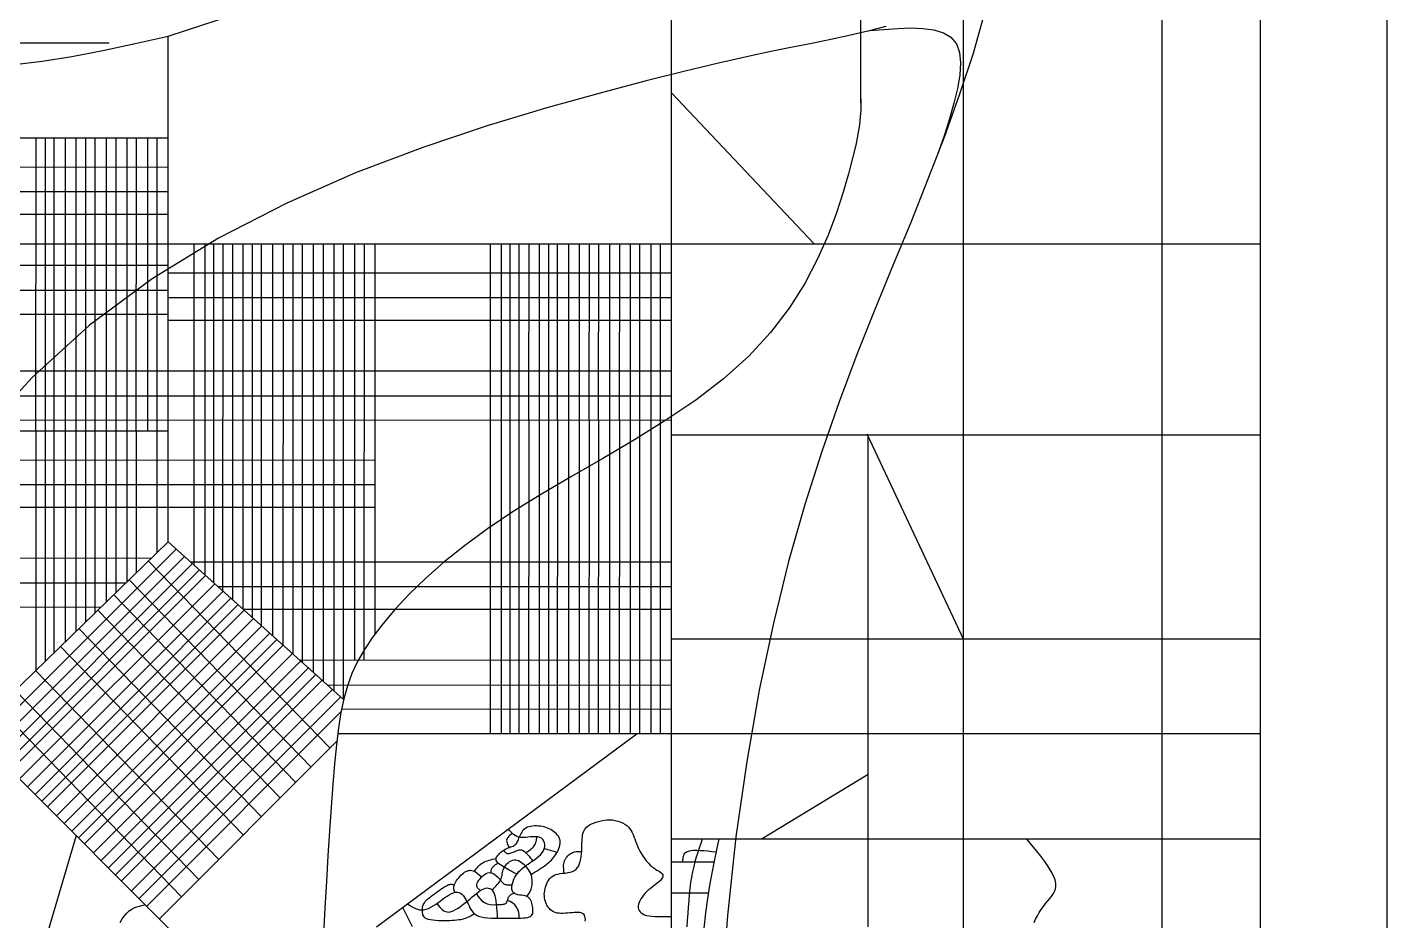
# Model space of a CAD drawing. Extents: x -15455 to 10897, y -24374 to 16165.
# Drawn here: x 1944 to 10897, y -2745 to 3138 of the extents above; entities that cross this region are included whole.
import ezdxf

# ---------------------------------------------------------------- set-up
doc = ezdxf.new("R2010")
doc.units = 0
doc.header["$MEASUREMENT"] = 0
for name, color, linetype in [('COASTLINE', 7, 'CONTINUOUS'), ('HIGHWAY', 7, 'CONTINUOUS'), ('STREETS-SPRAWL-12M', 7, 'CONTINUOUS'), ('STREETS-SPRAWL-20M', 7, 'CONTINUOUS')]:
    doc.layers.add(name, color=color, linetype=linetype)

msp = doc.modelspace()

# ---------------------------------------------------------------- linework, layer by layer
at = {"layer": 'COASTLINE', "color": 7, "linetype": 'CONTINUOUS'}
msp.add_line((10897.1, 16165.5), (10897.1, -24373.8), dxfattribs=at)
at = {"layer": 'HIGHWAY', "color": 250, "linetype": 'CONTINUOUS'}
for p, q in [((8246.2, 3226), (8172.3, 2966.1)), ((7598.3, 3143.4), (7479.5, 3112.2)), ((7235.2, 3056.9), (7112, 3031.8)), ((7357.8, 3083.4), (7235.2, 3056.9)), ((7479.5, 3112.2), (7357.8, 3083.4)), ((7493.9, 3115.8), (7586.1, 3123.9)), ((7586.1, 3123.9), (7676.3, 3130.3)), ((7676.3, 3130.3), (7762.5, 3133)), ((7762.5, 3133), (7842.7, 3130.3)), ((7842.7, 3130.3), (7914.8, 3120.4)), ((7914.8, 3120.4), (7977, 3101.4)), ((7977, 3101.4), (8027.1, 3071.5)), ((8027.1, 3071.5), (8063.2, 3028.9)), ((6841.8, 2977.5), (6681.5, 2943.5)), ((6983.1, 3006.2), (6841.8, 2977.5)), ((7112, 3031.8), (6983.1, 3006.2)), ((8063.2, 3028.9), (8083.9, 2972.4)), ((8083.9, 2972.4), (8090.5, 2903.3)), ((8172.3, 2966.1), (8084, 2696.3)), ((6495.5, 2901.6), (6277.3, 2849.5)), ((6681.5, 2943.5), (6495.5, 2901.6)), ((8090.5, 2903.3), (8085.2, 2823.2)), ((6020.2, 2784.6), (5717.6, 2704.7)), ((6277.3, 2849.5), (6020.2, 2784.6)), ((8085.2, 2823.2), (8069.8, 2734.1)), ((5717.6, 2704.7), (5365.7, 2607.1)), ((8084, 2696.3), (7984.2, 2419)), ((8069.8, 2734.1), (8046.3, 2637.8)), ((5365.7, 2607.1), (4972.5, 2489)), ((8046.3, 2637.8), (8016.9, 2536)), ((8016.9, 2536), (7983.5, 2430.6)), ((4972.5, 2489), (4548.9, 2347.1)), ((7984.2, 2419), (7875.8, 2137.1)), ((7983.5, 2430.6), (7948, 2323.4)), ((4548.9, 2347.1), (4105.7, 2178.6)), ((4105.7, 2178.6), (3653.8, 1980.3)), ((7875.8, 2137.1), (7761.8, 1853)), ((3653.8, 1980.3), (3204, 1749.2)), ((7761.8, 1853), (7644.9, 1568.3)), ((3204, 1749.2), (2767.2, 1482.3)), ((7644.9, 1568.3), (7526.6, 1279.6)), ((2767.2, 1482.3), (2354.3, 1176.3)), ((7526.6, 1279.6), (7408.1, 982.5)), ((2354.3, 1176.3), (1974.5, 830.7)), ((7408.1, 982.5), (7290.8, 672.6)), ((1974.5, 830.7), (1630.6, 453.9)), ((7290.8, 672.6), (7175.9, 345.2)), ((7175.9, 345.2), (7064.6, -4)), ((7064.6, -4), (6958.1, -379.5)), ((6958.1, -379.5), (6857.8, -785.8)), ((6857.8, -785.8), (6765.1, -1225.9)), ((6765.1, -1225.9), (6682.1, -1696.5)), ((6682.1, -1696.5), (6611.4, -2193.1)), ((6611.4, -2193.1), (6555.3, -2710.9)), ((6555.3, -2710.9), (6516.4, -3245.3))]:
    msp.add_line(p, q, dxfattribs=at)
at = {"layer": 'STREETS-SPRAWL-12M', "color": 253, "linetype": 'CONTINUOUS'}
for p, q in [((-2358.4, 3034.4), (2483.8, 3034.4)), ((6186.8, 2705.8), (7126.1, 1711.6)), ((2000.5, 2409.7), (1999.9, 481.1)), ((2062, 2409.7), (2061.5, 481.1)), ((2120.3, 2409.7), (2119.7, 481.1)), ((2194.9, 2409.7), (2194.4, 481.1)), ((2265, 2409.7), (2264.4, 481.1)), ((2329.1, 2409.7), (2328.5, 481.1)), ((2390.6, 2409.7), (2390.1, 481.1)), ((2463.7, 2409.7), (2463.1, 481.1)), ((2528.8, 2409.7), (2528.2, 481.1)), ((2600, 2409.7), (2599.4, 481.1)), ((2661.2, 2409.7), (2660.6, 481.1)), ((2736.1, 2409.7), (2735.5, 481.1)), ((2798.1, 2409.7), (2797.5, 481.1)), ((-4218.1, 2219.6), (2872.2, 2217.5)), ((-4331, 2058.2), (2872.2, 2056.1)), ((-4362.1, 1909), (2872.2, 1906.9)), ((3042.1, 1712.5), (3041.5, -402.2)), ((3114.8, 1712.5), (3114.1, -467.4)), ((3171.7, 1712.5), (3171.1, -518.5)), ((3232, 1712.5), (3231.3, -572.6)), ((3296.1, 1712.5), (3295.4, -630.1)), ((3364.8, 1712.5), (3364.1, -691.8)), ((3426.4, 1712.5), (3425.6, -747)), ((3484.6, 1712.5), (3483.9, -799.2)), ((3559.2, 1712.5), (3558.5, -866.2)), ((3629.3, 1712.5), (3628.5, -929)), ((3693.4, 1712.5), (3692.6, -986.6)), ((3755, 1712.5), (3754.2, -1041.8)), ((3828, 1712.5), (3827.2, -1107.3)), ((3893.1, 1712.5), (3892.3, -1165.7)), ((3964.3, 1712.5), (3963.4, -1229.6)), ((4025.5, 1712.5), (4024.7, -1284.5)), ((4100.4, 1712.5), (4099.6, -1027.8)), ((4162.4, 1712.5), (4161.6, -1027.8)), ((4992.4, 1712.5), (4992.1, 552.6)), ((5065.1, 1712.5), (5064.7, 552.5)), ((5122, 1712.5), (5121.7, 552.4)), ((5182.2, 1712.5), (5181.9, 552.4)), ((5246.4, 1712.5), (5246, 552.3)), ((5315.1, 1712.5), (5314.8, 552.2)), ((5376.6, 1712.5), (5376.3, 552.2)), ((5434.9, 1712.5), (5434.6, 552.1)), ((5509.5, 1712.5), (5509.2, 552)), ((5579.6, 1712.5), (5579.2, 552)), ((5643.7, 1712.5), (5643.4, 551.9)), ((5705.2, 1712.5), (5704.9, 551.8)), ((5778.3, 1712.5), (5778, 551.8)), ((5843.4, 1712.5), (5843.1, 551.7)), ((5914.6, 1712.5), (5914.2, 551.6)), ((5975.8, 1712.5), (5975.5, 551.6)), ((6050.7, 1712.5), (6050.3, 551.5)), ((6112.7, 1712.5), (6112.4, 551.4)), ((263.6, 1572.7), (2872.2, 1571.9)), ((2872.2, 1520.7), (4236.6, 1520.3)), ((4236.6, 1520.9), (6186.8, 1520.3)), ((263.6, 1408.2), (2872.2, 1407.4)), ((2872.2, 1359.3), (4236.6, 1358.9)), ((4236.6, 1359.5), (6186.8, 1358.9)), ((263.6, 1251.2), (2872.2, 1248.5)), ((2872.2, 1210.1), (4236.6, 1209.7)), ((4236.6, 1210.3), (6186.8, 1209.7)), ((263.6, 875.9), (4236.6, 874.7)), ((4236.6, 875.3), (6186.8, 874.7)), ((263.6, 711.4), (4236.6, 710.3)), ((4236.6, 710.8), (6186.8, 710.3)), ((263.6, 555.4), (4236.6, 551.4)), ((4236.6, 553.4), (6186.8, 551.4)), ((4992.6, 552.6), (4992, -1511.3)), ((5065.3, 552.5), (5064.7, -1511.3)), ((5122.2, 552.4), (5121.6, -1511.3)), ((5182.4, 552.4), (5181.8, -1511.3)), ((5246.6, 552.3), (5246, -1511.3)), ((5315.3, 552.2), (5314.7, -1511.3)), ((5376.9, 552.2), (5376.2, -1511.3)), ((5435.1, 552.1), (5434.5, -1511.3)), ((5509.7, 552), (5509.1, -1511.3)), ((5579.8, 552), (5579.2, -1511.3)), ((5643.9, 551.9), (5643.3, -1511.3)), ((5705.5, 551.8), (5704.9, -1511.3)), ((5778.5, 551.8), (5777.9, -1511.3)), ((5843.6, 551.7), (5843, -1511.3)), ((5914.8, 551.6), (5914.2, -1511.3)), ((5976, 551.6), (5975.4, -1511.3)), ((6050.9, 551.5), (6050.3, -1511.3)), ((6112.9, 551.4), (6112.3, -1511.3)), ((2000.5, 481.1), (2000, -1097)), ((2062, 481.1), (2061.6, -1037.2)), ((2120.3, 481.1), (2119.9, -980.7)), ((2194.9, 481.1), (2194.5, -908.2)), ((2265, 481.1), (2264.6, -840.2)), ((2329.1, 481.1), (2328.7, -777.9)), ((2390.6, 481.1), (2390.3, -718.2)), ((2463.7, 481.1), (2463.4, -647.2)), ((2528.8, 481.1), (2528.5, -584)), ((2600, 481.1), (2599.7, -514.9)), ((2661.2, 481.1), (2660.9, -455.4)), ((2798.1, 481.1), (2797.9, -322.5)), ((7473.1, 460.5), (8109.6, -892)), ((263.6, 289.7), (4236.6, 288.5)), ((263.6, 128.3), (4236.6, 127.1)), ((263.6, -20.9), (4236.6, -22.1)), ((2872.2, -250.3), (4027.6, -1287.2)), ((263.6, -355.9), (2762.7, -356.6)), ((2925, -297.7), (1652.9, -1570)), ((2979.4, -346.5), (1704.5, -1621.6)), ((3031.6, -393.4), (1754, -1671.1)), ((3078.1, -435.1), (1798.1, -1715.1)), ((2742.3, -376.4), (3938.3, -1608.4)), ((3018.8, -381.8), (6186.8, -382.8)), ((263.6, -520.4), (2593.4, -521)), ((3119.3, -472.1), (1837.2, -1754.3)), ((3179.7, -526.2), (1894.5, -1811.5)), ((2615.9, -499.2), (3813.6, -1733.1)), ((3234.1, -575), (1946.1, -1863.1)), ((3286.2, -621.9), (1995.6, -1912.6)), ((2513.6, -598.5), (3712.8, -1833.9)), ((3198.7, -543.3), (6186.8, -544.2)), ((263.6, -677.4), (2430, -679.6)), ((3332.7, -663.6), (2039.7, -1956.7)), ((3373.9, -700.6), (2078.8, -1995.8)), ((2409.9, -699.2), (3610.6, -1936.1)), ((3365, -692.6), (6186.8, -693.4)), ((3434.9, -755.2), (2136.6, -2053.6)), ((3489.2, -804), (2188.2, -2105.2)), ((3541.4, -850.9), (2237.7, -2154.7)), ((3587.9, -892.6), (2281.7, -2198.8)), ((2284.4, -820.9), (3487, -2059.8)), ((2162.7, -939), (3367.1, -2179.7)), ((3629.1, -929.6), (2320.9, -2237.9)), ((3691.8, -985.8), (2380.3, -2297.3)), ((3746.1, -1034.6), (2431.9, -2348.9)), ((3738.4, -1027.6), (6186.8, -1028.4)), ((2000, -1099.2), (3205.6, -2341.1)), ((3798.5, -1076.8), (2479.2, -2396.2)), ((3844.8, -1123.1), (2525.5, -2442.5)), ((3886, -1160.1), (2564.6, -2481.6)), ((1867.1, -1228.6), (3074.5, -2472.3)), ((3955.6, -1222.5), (2630.6, -2547.6)), ((3921.7, -1192.1), (6186.8, -1192.8)), ((1749.9, -1339.8), (2960.2, -2586.6)), ((4009.9, -1271.3), (2682.2, -2599.2)), ((4010.5, -1369.8), (2731.7, -2648.7)), ((4014.3, -1349.5), (6186.8, -1351.7)), ((4244.6, -2785.3), (5959.7, -1511.3)), ((3983.4, -1563.3), (2814.9, -2731.9)), ((7481.9, -1782.5), (6783.6, -2205.2)), ((5120.5, -2150.3), (5112.4, -2140.7)), ((5212.8, -2145.9), (5206.5, -2152.9)), ((5220.1, -2139.6), (5212.8, -2145.9)), ((5228.5, -2134.2), (5220.1, -2139.6)), ((5238.1, -2129.7), (5228.5, -2134.2)), ((5248.9, -2126.1), (5238.1, -2129.7)), ((5260.5, -2123.4), (5248.9, -2126.1)), ((5272.8, -2121.6), (5260.5, -2123.4)), ((5285.5, -2120.6), (5272.8, -2121.6)), ((5298.4, -2120.4), (5285.5, -2120.6)), ((5311.4, -2121), (5298.4, -2120.4)), ((5324.2, -2122.4), (5311.4, -2121)), ((5336.5, -2124.4), (5324.2, -2122.4)), ((5348.5, -2127.2), (5336.5, -2124.4)), ((5360, -2130.6), (5348.5, -2127.2)), ((5371.1, -2134.6), (5360, -2130.6)), ((5381.7, -2139.2), (5371.1, -2134.6)), ((5391.8, -2144.5), (5381.7, -2139.2)), ((5401.5, -2150.2), (5391.8, -2144.5)), ((5608.8, -2155.2), (5613.8, -2145.5)), ((5613.8, -2145.5), (5620.1, -2136.6)), ((5620.1, -2136.6), (5627.7, -2128.5)), ((5627.7, -2128.5), (5636.8, -2121.1)), ((5636.8, -2121.1), (5647.5, -2114.2)), ((5647.5, -2114.2), (5659.9, -2107.7)), ((5659.9, -2107.7), (5674, -2101.5)), ((5674, -2101.5), (5689.6, -2095.7)), ((5689.6, -2095.7), (5706.5, -2090.6)), ((5706.5, -2090.6), (5724.2, -2086.3)), ((5724.2, -2086.3), (5742.6, -2083.1)), ((5742.6, -2083.1), (5761.3, -2081)), ((5761.3, -2081), (5780.1, -2080.4)), ((5780.1, -2080.4), (5798.5, -2081.3)), ((5798.5, -2081.3), (5816.4, -2083.9)), ((5816.4, -2083.9), (5833.6, -2088.2)), ((5833.6, -2088.2), (5849.9, -2093.9)), ((5849.9, -2093.9), (5865.2, -2101)), ((5865.2, -2101), (5879.4, -2109.3)), ((5879.4, -2109.3), (5892.2, -2118.7)), ((5892.2, -2118.7), (5903.7, -2129.1)), ((5903.7, -2129.1), (5913.5, -2140.2)), ((5913.5, -2140.2), (5921.8, -2152)), ((2266.8, -2183.8), (1712.4, -4065.1)), ((5101.9, -2209.8), (5101.2, -2215.7)), ((5101.2, -2215.7), (5101.5, -2221.9)), ((5101.5, -2221.9), (5102.8, -2228.4)), ((5103.9, -2204.2), (5101.9, -2209.8)), ((5102.8, -2228.4), (5104.9, -2235)), ((5106.9, -2198.8), (5103.9, -2204.2)), ((5104.9, -2235), (5107.6, -2241.8)), ((5110.9, -2193.7), (5106.9, -2198.8)), ((5115.6, -2188.7), (5110.9, -2193.7)), ((5121, -2183.9), (5115.6, -2188.7)), ((5128.8, -2159.6), (5120.5, -2150.3)), ((5126.8, -2179.3), (5121, -2183.9)), ((5133, -2174.7), (5126.8, -2179.3)), ((5137.5, -2168.4), (5128.8, -2159.6)), ((5139.3, -2170.1), (5133, -2174.7)), ((5146.7, -2176.4), (5137.5, -2168.4)), ((5156.8, -2183.5), (5146.7, -2176.4)), ((5167.8, -2189.3), (5156.8, -2183.5)), ((5161.1, -2240.6), (5165.6, -2235.3)), ((5165.6, -2235.3), (5169.6, -2229.4)), ((5180, -2193.6), (5167.8, -2189.3)), ((5169.6, -2229.4), (5173, -2223)), ((5173, -2223), (5176.1, -2216.2)), ((5176.1, -2216.2), (5178.9, -2209.2)), ((5178.9, -2209.2), (5181.5, -2201.9)), ((5193.5, -2196.2), (5180, -2193.6)), ((5181.5, -2201.9), (5184, -2194.6)), ((5187.8, -2185.8), (5184, -2194.6)), ((5191.8, -2177.1), (5187.8, -2185.8)), ((5196.2, -2168.6), (5191.8, -2177.1)), ((5208.5, -2196.9), (5193.5, -2196.2)), ((5201, -2160.5), (5196.2, -2168.6)), ((5206.5, -2152.9), (5201, -2160.5)), ((5224.6, -2196.2), (5208.5, -2196.9)), ((5241.4, -2194.7), (5224.6, -2196.2)), ((5258.3, -2193), (5241.4, -2194.7)), ((5275, -2191.7), (5258.3, -2193)), ((5290.9, -2191.3), (5275, -2191.7)), ((5287.2, -2244.7), (5290.5, -2237.7)), ((5290.5, -2237.7), (5293.1, -2230.4)), ((5305.7, -2192.5), (5290.9, -2191.3)), ((5293.1, -2230.4), (5295.2, -2222.9)), ((5295.2, -2222.9), (5296.8, -2215.3)), ((5296.8, -2215.3), (5298, -2207.5)), ((5298, -2207.5), (5299.1, -2199.7)), ((5299.1, -2199.7), (5300, -2191.8)), ((5318.9, -2195.8), (5305.7, -2192.5)), ((5330, -2201.7), (5318.9, -2195.8)), ((5339, -2209.9), (5330, -2201.7)), ((5345.8, -2220), (5339, -2209.9)), ((5350.3, -2231.6), (5345.8, -2220)), ((5352.4, -2244.2), (5350.3, -2231.6)), ((5410.6, -2156.5), (5401.5, -2150.2)), ((5419.3, -2163.3), (5410.6, -2156.5)), ((5427.3, -2170.6), (5419.3, -2163.3)), ((5434.5, -2178.4), (5427.3, -2170.6)), ((5440.8, -2186.7), (5434.5, -2178.4)), ((5446.1, -2195.5), (5440.8, -2186.7)), ((5450.2, -2204.7), (5446.1, -2195.5)), ((5453, -2214.4), (5450.2, -2204.7)), ((5452.5, -2246.1), (5454.1, -2235.2)), ((5454.3, -2224.6), (5453, -2214.4)), ((5454.1, -2235.2), (5454.3, -2224.6)), ((5596.7, -2253), (5597.1, -2236.5)), ((5597.1, -2236.5), (5597.6, -2220.6)), ((5597.6, -2220.6), (5598.5, -2205.4)), ((5598.5, -2205.4), (5599.8, -2191.1)), ((5599.8, -2191.1), (5601.9, -2177.9)), ((5601.9, -2177.9), (5604.8, -2166)), ((5604.8, -2166), (5608.8, -2155.2)), ((5921.8, -2152), (5928.6, -2164.5)), ((5928.6, -2164.5), (5934.5, -2177.6)), ((5934.5, -2177.6), (5939.8, -2191.4)), ((5939.8, -2191.4), (5944.9, -2205.8)), ((5944.9, -2205.8), (5950.1, -2220.9)), ((5950.1, -2220.9), (5955.9, -2236.6)), ((5955.9, -2236.6), (5962.6, -2252.9)), ((6371.3, -2263.9), (6381.2, -2234.6)), ((6381.2, -2234.6), (6391.2, -2205.5)), ((6498.2, -2205.2), (6482.4, -2278.5)), ((8559.8, -2246.6), (8529.1, -2209.4)), ((5032.6, -2333.7), (5035.4, -2326)), ((5035.4, -2326), (5040.2, -2317.9)), ((5040.2, -2317.9), (5046.7, -2309.8)), ((5046.7, -2309.8), (5054.4, -2301.8)), ((5054.4, -2301.8), (5063.2, -2294)), ((5063.2, -2294), (5072.7, -2286.8)), ((5072.7, -2286.8), (5082.5, -2280.1)), ((5082.2, -2280.3), (5084.8, -2284.3)), ((5082.5, -2280.1), (5092.3, -2274.3)), ((5084.8, -2284.3), (5087.4, -2288.1)), ((5087.4, -2288.1), (5090.2, -2291.8)), ((5090.2, -2291.8), (5093.2, -2295.1)), ((5092.3, -2274.3), (5101.9, -2269.5)), ((5093.2, -2295.1), (5096.4, -2298)), ((5096.4, -2298), (5100, -2300.3)), ((5100, -2300.3), (5104, -2301.9)), ((5101.9, -2269.5), (5111.1, -2265.4)), ((5104, -2301.9), (5108.4, -2302.7)), ((5107.6, -2241.8), (5110.8, -2248.7)), ((5108.4, -2302.7), (5113.4, -2302.6)), ((5110.8, -2248.7), (5114.2, -2255.7)), ((5111.1, -2265.4), (5120, -2261.9)), ((5113.4, -2302.6), (5118.9, -2301.8)), ((5114.2, -2255.7), (5117.9, -2262.7)), ((5118.9, -2301.8), (5124.8, -2300.3)), ((5120, -2261.9), (5128.4, -2258.8)), ((5124.8, -2300.3), (5130.9, -2298.2)), ((5128.4, -2258.8), (5136.2, -2255.8)), ((5130.9, -2298.2), (5137.3, -2295.8)), ((5136.2, -2255.8), (5143.5, -2252.7)), ((5137.3, -2295.8), (5143.9, -2293)), ((5143.5, -2252.7), (5150.1, -2249.3)), ((5143.9, -2293), (5150.5, -2290.1)), ((5150.1, -2249.3), (5156, -2245.3)), ((5150.5, -2290.1), (5157.1, -2287.2)), ((5156, -2245.3), (5161.1, -2240.6)), ((5157.1, -2287.2), (5163.7, -2284.3)), ((5163.7, -2284.3), (5170.3, -2281.7)), ((5170.3, -2281.7), (5176.8, -2279.7)), ((5176.8, -2279.7), (5183.4, -2278.2)), ((5183.4, -2278.2), (5190, -2277.7)), ((5190, -2277.7), (5196.8, -2278.2)), ((5196.8, -2278.2), (5203.6, -2280)), ((5203.6, -2280), (5210.7, -2283.3)), ((5210.7, -2283.3), (5218, -2288.1)), ((5218, -2288.1), (5225.4, -2294.4)), ((5225.4, -2294.4), (5233, -2301.9)), ((5227.6, -2296.4), (5235.7, -2291.3)), ((5233, -2301.9), (5240.8, -2310.5)), ((5235.7, -2291.3), (5243.7, -2286)), ((5240.8, -2310.5), (5248.6, -2319.9)), ((5243.7, -2286), (5251.5, -2280.7)), ((5248.6, -2319.9), (5256.5, -2330)), ((5251.5, -2280.7), (5259, -2275.3)), ((5259, -2275.3), (5266, -2269.7)), ((5266, -2269.7), (5272.4, -2263.8)), ((5272.4, -2263.8), (5278.1, -2257.8)), ((5278.1, -2257.8), (5283.1, -2251.4)), ((5283.1, -2251.4), (5287.2, -2244.7)), ((5300.4, -2331), (5313.7, -2320)), ((5313.7, -2320), (5325.7, -2308.5)), ((5325.7, -2308.5), (5335.9, -2296.5)), ((5335.9, -2296.5), (5343.9, -2284)), ((5343.9, -2284), (5349.3, -2270.8)), ((5349.3, -2270.8), (5352.1, -2257.4)), ((5350, -2268.5), (5360.4, -2271.7)), ((5352.1, -2257.4), (5352.4, -2244.2)), ((5360.4, -2271.7), (5370.9, -2274.9)), ((5370.9, -2274.9), (5381.3, -2278.1)), ((5381.3, -2278.1), (5391.8, -2281.3)), ((5391.8, -2281.3), (5402.3, -2284.5)), ((5402.3, -2284.5), (5412.7, -2287.7)), ((5410.5, -2329.1), (5417.1, -2320.2)), ((5412.7, -2287.7), (5423.2, -2290.9)), ((5417.1, -2320.2), (5423.6, -2310.8)), ((5423.2, -2290.9), (5433.7, -2294.1)), ((5423.6, -2310.8), (5429.8, -2300.8)), ((5429.8, -2300.8), (5435.7, -2290.3)), ((5435.7, -2290.3), (5441.1, -2279.5)), ((5441.1, -2279.5), (5445.9, -2268.4)), ((5445.9, -2268.4), (5449.7, -2257.3)), ((5449.7, -2257.3), (5452.5, -2246.1)), ((5491.7, -2333.6), (5497.7, -2325.5)), ((5497.7, -2325.5), (5504.5, -2318)), ((5504.5, -2318), (5511.9, -2311.2)), ((5511.9, -2311.2), (5519.6, -2305.2)), ((5519.6, -2305.2), (5527.5, -2300.1)), ((5527.5, -2300.1), (5535.4, -2295.9)), ((5535.4, -2295.9), (5543.2, -2292.7)), ((5543.2, -2292.7), (5550.9, -2290.5)), ((5550.9, -2290.5), (5558.5, -2289)), ((5558.5, -2289), (5566, -2288.2)), ((5566, -2288.2), (5573.4, -2287.9)), ((5573.4, -2287.9), (5580.8, -2288)), ((5580.8, -2288), (5588.1, -2288.4)), ((5588.1, -2288.4), (5595.4, -2288.9)), ((5590, -2338), (5592.6, -2321.3)), ((5592.6, -2321.3), (5594.4, -2304.3)), ((5594.4, -2304.3), (5595.5, -2287.1)), ((5595.5, -2287.1), (5596.2, -2270)), ((5596.2, -2270), (5596.7, -2253)), ((5962.6, -2252.9), (5970.4, -2269.8)), ((5970.4, -2269.8), (5979.4, -2286.9)), ((5979.4, -2286.9), (5989.3, -2304.1)), ((5989.3, -2304.1), (5999.9, -2320.9)), ((5999.9, -2320.9), (6011.2, -2337.1)), ((6263, -2334.5), (6264.3, -2324)), ((6264.3, -2324), (6267, -2314.2)), ((6267, -2314.2), (6271.3, -2305.3)), ((6271.3, -2305.3), (6277.7, -2297.5)), ((6277.7, -2297.5), (6286.7, -2291)), ((6286.7, -2291), (6298.6, -2286)), ((6298.6, -2286), (6313.9, -2282.8)), ((6313.9, -2282.8), (6332, -2281.1)), ((6332, -2281.1), (6352.8, -2280.7)), ((6343.6, -2355.5), (6352.4, -2324.1)), ((6352.4, -2324.1), (6361.7, -2293.7)), ((6352.8, -2280.7), (6375.6, -2281.5)), ((6361.7, -2293.7), (6371.3, -2263.9)), ((6375.6, -2281.5), (6400.1, -2283.1)), ((6400.1, -2283.1), (6426, -2285.4)), ((6426, -2285.4), (6452.6, -2288.2)), ((6452.6, -2288.2), (6479.7, -2291.2)), ((6482.4, -2278.5), (6466.8, -2353.2)), ((8589.7, -2283.4), (8559.8, -2246.6)), ((8618.2, -2319.4), (8589.7, -2283.4)), ((8644.5, -2354.4), (8618.2, -2319.4)), ((4840, -2417.3), (4847.9, -2414.6)), ((4847.9, -2414.6), (4855.8, -2413)), ((4855.8, -2413), (4863.8, -2412.6)), ((4863.8, -2412.6), (4871.7, -2413.6)), ((4871.7, -2413.6), (4879.8, -2415.8)), ((4879.8, -2415.8), (4887.9, -2419.3)), ((4887, -2418.8), (4893.3, -2411)), ((4893.3, -2411), (4899.7, -2403.2)), ((4899.7, -2403.2), (4906.2, -2395.6)), ((4906.2, -2395.6), (4913, -2388.3)), ((4913, -2388.3), (4920.2, -2381.3)), ((4920.2, -2381.3), (4927.8, -2374.6)), ((4927.8, -2374.6), (4936, -2368.5)), ((4936, -2368.5), (4944.7, -2362.9)), ((4944.7, -2362.9), (4954.1, -2358)), ((4954.1, -2358), (4964.2, -2353.6)), ((4964.2, -2353.6), (4974.7, -2349.7)), ((4974.7, -2349.7), (4985.7, -2346.2)), ((4985.7, -2346.2), (4997.1, -2343)), ((4997.1, -2343), (5008.7, -2340.1)), ((4999.2, -2420.4), (4999.6, -2416.2)), ((4999.6, -2416.2), (5000.2, -2412)), ((5000.2, -2412), (5001.2, -2407.8)), ((5001.2, -2407.8), (5002.6, -2403.6)), ((5002.6, -2403.6), (5004.5, -2399.5)), ((5004.5, -2399.5), (5007, -2395.4)), ((5007, -2395.4), (5010.2, -2391.3)), ((5008.7, -2340.1), (5020.5, -2337.3)), ((5010.2, -2391.3), (5013.9, -2387.3)), ((5013.9, -2387.3), (5018.2, -2383.3)), ((5018.2, -2383.3), (5022.8, -2379.3)), ((5020.5, -2337.3), (5032.4, -2334.6)), ((5022.8, -2379.3), (5027.8, -2375.4)), ((5027.8, -2375.4), (5033.1, -2371.4)), ((5031.9, -2341.1), (5032.6, -2333.7)), ((5033.4, -2348), (5031.9, -2341.1)), ((5033.1, -2371.4), (5038.5, -2367.5)), ((5036.7, -2354.7), (5033.4, -2348)), ((5041.7, -2361.1), (5036.7, -2354.7)), ((5038.5, -2367.5), (5044, -2363.6)), ((5048.1, -2367.4), (5041.7, -2361.1)), ((5055.8, -2373.6), (5048.1, -2367.4)), ((5064.6, -2379.7), (5055.8, -2373.6)), ((5074.2, -2385.9), (5064.6, -2379.7)), ((5084.5, -2392.2), (5074.2, -2385.9)), ((5076.1, -2417.8), (5078.9, -2408.6)), ((5078.9, -2408.6), (5082.9, -2399.1)), ((5082.9, -2399.1), (5088.4, -2389.5)), ((5095.3, -2398.7), (5084.5, -2392.2)), ((5088.4, -2389.5), (5095.2, -2379.9)), ((5095.2, -2379.9), (5103.1, -2370.9)), ((5106.6, -2405.2), (5095.3, -2398.7)), ((5103.1, -2370.9), (5111.8, -2362.5)), ((5118.4, -2411.8), (5106.6, -2405.2)), ((5111.8, -2362.5), (5121.2, -2355.2)), ((5130.4, -2418.4), (5118.4, -2411.8)), ((5121.2, -2355.2), (5131.1, -2349.3)), ((5131.1, -2349.3), (5141.1, -2345.1)), ((5141.1, -2345.1), (5151.1, -2342.8)), ((5151.1, -2342.8), (5161, -2342.8)), ((5161, -2342.8), (5170.6, -2344.9)), ((5170.6, -2344.9), (5180, -2348.6)), ((5180, -2348.6), (5189.3, -2353.9)), ((5181.6, -2421.6), (5192, -2411)), ((5189.3, -2353.9), (5198.4, -2360.2)), ((5192, -2411), (5203.3, -2400.9)), ((5198.4, -2360.2), (5207.4, -2367.5)), ((5203.3, -2400.9), (5215.4, -2391)), ((5207.4, -2367.5), (5216.4, -2375.3)), ((5215.4, -2391), (5228.3, -2381.3)), ((5216.4, -2375.3), (5225.4, -2383.5)), ((5228.3, -2381.3), (5242, -2371.7)), ((5242, -2371.7), (5256.5, -2361.9)), ((5256.5, -2330), (5264.5, -2340.4)), ((5256.5, -2361.9), (5271.3, -2351.9)), ((5264.5, -2340.4), (5272.5, -2351.1)), ((5271.3, -2351.9), (5286.1, -2341.6)), ((5286.1, -2341.6), (5300.4, -2331)), ((5288.6, -2423.7), (5301.8, -2415.6)), ((5301.8, -2415.6), (5314.7, -2407.6)), ((5314.7, -2407.6), (5327.1, -2399.6)), ((5327.1, -2399.6), (5339.1, -2391.7)), ((5339.1, -2391.7), (5350.4, -2383.9)), ((5350.4, -2383.9), (5361, -2376.2)), ((5361, -2376.2), (5370.8, -2368.6)), ((5370.8, -2368.6), (5379.9, -2361)), ((5379.9, -2361), (5388.3, -2353.4)), ((5388.3, -2353.4), (5396.2, -2345.6)), ((5396.2, -2345.6), (5403.5, -2337.5)), ((5403.5, -2337.5), (5410.5, -2329.1)), ((5476.4, -2390), (5476.5, -2379.9)), ((5476.8, -2400.2), (5476.4, -2390)), ((5476.5, -2379.9), (5477.5, -2370.1)), ((5477.7, -2410.6), (5476.8, -2400.2)), ((5477.5, -2370.1), (5479.4, -2360.5)), ((5478.9, -2421), (5477.7, -2410.6)), ((5479.4, -2360.5), (5482.3, -2351.1)), ((5482.3, -2351.1), (5486.5, -2342.2)), ((5486.5, -2342.2), (5491.7, -2333.6)), ((5534.5, -2420.5), (5547.7, -2414.1)), ((5547.7, -2414.1), (5558.9, -2405.6)), ((5558.9, -2405.6), (5568.2, -2395.1)), ((5568.2, -2395.1), (5575.7, -2382.7)), ((5575.7, -2382.7), (5581.8, -2368.9)), ((5581.8, -2368.9), (5586.5, -2353.9)), ((5586.5, -2353.9), (5590, -2338)), ((6011.2, -2337.1), (6022.8, -2352.2)), ((6022.8, -2352.2), (6034.6, -2366.1)), ((6034.6, -2366.1), (6046.5, -2378.3)), ((6046.5, -2378.3), (6058.2, -2388.7)), ((6058.2, -2388.7), (6069.7, -2397.4)), ((6069.7, -2397.4), (6080.6, -2404.8)), ((6080.6, -2404.8), (6090.9, -2411.1)), ((6090.9, -2411.1), (6100.4, -2416.6)), ((6100.4, -2416.6), (6108.8, -2421.5)), ((6186.8, -2356.6), (6466, -2356.6)), ((6262.4, -2356.6), (6262.5, -2345.4)), ((6262.5, -2345.4), (6263, -2334.5)), ((6327.8, -2421.7), (6335.4, -2387.9)), ((6335.4, -2387.9), (6343.6, -2355.5)), ((6466.8, -2353.2), (6451.6, -2430.5)), ((8667.8, -2388), (8644.5, -2354.4)), ((8687.5, -2419.7), (8667.8, -2388)), ((4719.3, -2507.2), (4725.5, -2505.2)), ((4725.5, -2505.2), (4731.1, -2504.3)), ((4731.1, -2504.3), (4736.1, -2504.1)), ((4736.1, -2504.1), (4740.6, -2504.6)), ((4740.6, -2504.6), (4744.7, -2505.6)), ((4744.7, -2505.6), (4748.6, -2507)), ((4755.2, -2513), (4757.7, -2505.2)), ((4757.7, -2505.2), (4761.4, -2497)), ((4761.4, -2497), (4766.2, -2488.4)), ((4766.2, -2488.4), (4771.9, -2479.6)), ((4771.9, -2479.6), (4778.3, -2470.7)), ((4778.3, -2470.7), (4785.4, -2462)), ((4785.4, -2462), (4792.9, -2453.6)), ((4792.9, -2453.6), (4800.6, -2445.6)), ((4800.6, -2445.6), (4808.5, -2438.2)), ((4808.5, -2438.2), (4816.4, -2431.6)), ((4816.4, -2431.6), (4824.3, -2425.9)), ((4824.3, -2425.9), (4832.2, -2421.1)), ((4832.2, -2421.1), (4840, -2417.3)), ((4887.9, -2419.3), (4896, -2423.7)), ((4896, -2423.7), (4904.2, -2429)), ((4904.2, -2429), (4912.4, -2435)), ((4905.9, -2507), (4908.2, -2498.4)), ((4908.2, -2498.4), (4912.4, -2488.7)), ((4912.4, -2435), (4920.6, -2441.5)), ((4912.4, -2488.7), (4918.5, -2478.3)), ((4918.5, -2478.3), (4926.2, -2467.8)), ((4920.6, -2441.5), (4928.9, -2448.3)), ((4926.2, -2467.8), (4935, -2457.5)), ((4928.9, -2448.3), (4937.1, -2455.3)), ((4935, -2457.5), (4944.8, -2448.1)), ((4944.8, -2448.1), (4955.2, -2439.9)), ((4955.2, -2439.9), (4966, -2433.5)), ((4966, -2433.5), (4976.7, -2429.3)), ((4976.7, -2429.3), (4987.2, -2427.8)), ((4987.2, -2427.8), (4997.4, -2428.6)), ((4997.4, -2428.6), (5007.1, -2431.5)), ((4998.8, -2428.9), (4998.9, -2424.7)), ((4998.9, -2424.7), (4999.2, -2420.4)), ((5007.1, -2431.5), (5016.4, -2436)), ((5016.4, -2436), (5025.1, -2441.6)), ((5025.1, -2441.6), (5033.2, -2448.2)), ((5031.4, -2515.6), (5039.6, -2506.7)), ((5033.2, -2448.2), (5040.6, -2455.1)), ((5039.6, -2506.7), (5047.1, -2497.9)), ((5040.6, -2455.1), (5047.3, -2462.2)), ((5047.1, -2497.9), (5053.8, -2489)), ((5047.3, -2462.2), (5053.3, -2469)), ((5053.3, -2469), (5058.5, -2475.4)), ((5053.8, -2489), (5059.5, -2480.2)), ((5058.5, -2475.4), (5063.3, -2481.4)), ((5059.5, -2480.2), (5064, -2471.4)), ((5063.3, -2481.4), (5067.8, -2486.9)), ((5064, -2471.4), (5067.2, -2462.6)), ((5067.2, -2462.6), (5069.5, -2453.8)), ((5067.8, -2486.9), (5072.1, -2491.8)), ((5069.5, -2453.8), (5071.2, -2444.9)), ((5071.2, -2444.9), (5072.6, -2436)), ((5072.1, -2491.8), (5076.5, -2496.2)), ((5072.6, -2436), (5074.1, -2427)), ((5074.1, -2427), (5076.1, -2417.8)), ((5076.5, -2496.2), (5081, -2500)), ((5081, -2500), (5085.8, -2503)), ((5085.8, -2503), (5091.1, -2505.4)), ((5091.1, -2505.4), (5096.9, -2507.1)), ((5142.7, -2425.2), (5130.4, -2418.4)), ((5136.4, -2514), (5139.1, -2499.9)), ((5139.1, -2499.9), (5143.4, -2485.4)), ((5155.1, -2431.9), (5142.7, -2425.2)), ((5143.4, -2485.4), (5149, -2471.2)), ((5149, -2471.2), (5155.8, -2457.5)), ((5167.6, -2438.7), (5155.1, -2431.9)), ((5155.8, -2457.5), (5163.5, -2444.7)), ((5163.5, -2444.7), (5172.1, -2432.8)), ((5172.1, -2432.8), (5181.6, -2421.6)), ((5261.7, -2439.9), (5275.2, -2431.8)), ((5275.2, -2431.8), (5288.6, -2423.7)), ((5361, -2511.3), (5365.3, -2500.1)), ((5365.3, -2500.1), (5370.5, -2489.2)), ((5370.5, -2489.2), (5376.4, -2478.9)), ((5376.4, -2478.9), (5383.4, -2469.2)), ((5383.4, -2469.2), (5391.6, -2460.5)), ((5391.6, -2460.5), (5401.1, -2452.7)), ((5401.1, -2452.7), (5412, -2446.2)), ((5412, -2446.2), (5424.6, -2441)), ((5424.6, -2441), (5438.9, -2437.3)), ((5438.9, -2437.3), (5454.4, -2434.6)), ((5454.4, -2434.6), (5470.7, -2432.6)), ((5470.7, -2432.6), (5487.4, -2430.6)), ((5480.3, -2431.4), (5478.9, -2421)), ((5487.4, -2430.6), (5503.9, -2428.2)), ((5503.9, -2428.2), (5519.8, -2425)), ((5519.8, -2425), (5534.5, -2420.5)), ((6082.5, -2505.9), (6070.8, -2514.7)), ((6093.5, -2497.4), (6082.5, -2505.9)), ((6103.5, -2489.3), (6093.5, -2497.4)), ((6112, -2481.6), (6103.5, -2489.3)), ((6108.8, -2421.5), (6116.1, -2426.3)), ((6119, -2474.1), (6112, -2481.6)), ((6116.1, -2426.3), (6121.9, -2431.1)), ((6124.3, -2467), (6119, -2474.1)), ((6121.9, -2431.1), (6126.3, -2436.2)), ((6127.9, -2460.2), (6124.3, -2467)), ((6126.3, -2436.2), (6129.1, -2441.7)), ((6129.9, -2453.7), (6127.9, -2460.2)), ((6129.1, -2441.7), (6130.3, -2447.5)), ((6130.3, -2447.5), (6129.9, -2453.7)), ((6310.2, -2532.6), (6315.2, -2494)), ((6315.2, -2494), (6321.1, -2457)), ((6321.1, -2457), (6327.8, -2421.7)), ((6451.6, -2430.5), (6437.1, -2511.9)), ((8702.8, -2449.3), (8687.5, -2419.7)), ((8713, -2476.3), (8702.8, -2449.3)), ((8717.6, -2500.6), (8713, -2476.3)), ((8717.1, -2522.5), (8717.6, -2500.6)), ((4581.2, -2602.1), (4590.8, -2593.8)), ((4590.8, -2593.8), (4601.3, -2585.4)), ((4601.3, -2585.4), (4612.3, -2577)), ((4612.3, -2577), (4623.7, -2568.7)), ((4623.7, -2568.7), (4635.1, -2560.4)), ((4635.1, -2560.4), (4646.4, -2552.5)), ((4646.4, -2552.5), (4657.4, -2544.8)), ((4657.4, -2544.8), (4667.9, -2537.4)), ((4667.9, -2537.4), (4677.9, -2530.6)), ((4677.9, -2530.6), (4687.4, -2524.4)), ((4679.1, -2603.6), (4694.2, -2592.7)), ((4687.4, -2524.4), (4696.4, -2518.8)), ((4694.2, -2592.7), (4708.9, -2582.6)), ((4696.4, -2518.8), (4704.7, -2514)), ((4704.7, -2514), (4712.4, -2510.1)), ((4708.9, -2582.6), (4723.2, -2573.6)), ((4712.4, -2510.1), (4719.3, -2507.2)), ((4723.2, -2573.6), (4737.1, -2566.1)), ((4737.1, -2566.1), (4750.4, -2560.4)), ((4748.6, -2507), (4752.3, -2508.7)), ((4750.4, -2560.4), (4763.2, -2556.9)), ((4752.3, -2508.7), (4755.9, -2510.6)), ((4753.3, -2527.1), (4753.8, -2520.2)), ((4753.5, -2533.6), (4753.3, -2527.1)), ((4754.4, -2539.9), (4753.5, -2533.6)), ((4753.8, -2520.2), (4755.2, -2513)), ((4755.8, -2545.9), (4754.4, -2539.9)), ((4757.4, -2551.9), (4755.8, -2545.9)), ((4759.2, -2557.7), (4757.4, -2551.9)), ((4763.2, -2556.9), (4775.2, -2555.9)), ((4775.2, -2555.9), (4786.6, -2557.9)), ((4786.6, -2557.9), (4797.2, -2563)), ((4797.2, -2563), (4807, -2570.8)), ((4807, -2570.8), (4816.1, -2580.9)), ((4816.1, -2580.9), (4824.7, -2592.7)), ((4824.7, -2592.7), (4832.6, -2605.6)), ((4860.6, -2599.8), (4875.2, -2587.4)), ((4875.2, -2587.4), (4889.1, -2575.7)), ((4889.1, -2575.7), (4902.6, -2564.8)), ((4902.6, -2564.8), (4915.4, -2554.9)), ((4905.6, -2514.5), (4905.9, -2507)), ((4906.8, -2521.2), (4905.6, -2514.5)), ((4909.4, -2527.1), (4906.8, -2521.2)), ((4913.1, -2532.4), (4909.4, -2527.1)), ((4917.5, -2537.3), (4913.1, -2532.4)), ((4915.4, -2554.9), (4927.8, -2546.4)), ((4922.5, -2541.9), (4917.5, -2537.3)), ((4927.8, -2546.4), (4922.5, -2541.9)), ((4927.8, -2546.4), (4939.6, -2539.3)), ((4939.6, -2539.3), (4951, -2533.9)), ((4951, -2533.9), (4961.8, -2530.4)), ((4961.8, -2530.4), (4972.1, -2528.9)), ((4972.1, -2528.9), (4981.8, -2529.5)), ((4981.8, -2529.5), (4990.8, -2532.2)), ((4990.8, -2532.2), (4999.1, -2537.2)), ((4999.1, -2537.2), (5006.6, -2544.5)), ((5004.5, -2542.2), (5013.7, -2533.3)), ((5006.6, -2544.5), (5013.2, -2554.2)), ((5013.2, -2554.2), (5018.9, -2566.3)), ((5013.7, -2533.3), (5022.7, -2524.4)), ((5018.9, -2566.3), (5023.6, -2581)), ((5022.7, -2524.4), (5031.4, -2515.6)), ((5023.6, -2581), (5027.4, -2597.9)), ((5096.9, -2507.1), (5103, -2508.2)), ((5103, -2508.2), (5109.5, -2508.9)), ((5109.5, -2508.9), (5116.2, -2509.1)), ((5110.3, -2599.4), (5112.1, -2593.9)), ((5112.1, -2593.9), (5114.3, -2588.8)), ((5114.3, -2588.8), (5117.2, -2584.3)), ((5116.2, -2509.1), (5123.1, -2509.1)), ((5117.2, -2584.3), (5120.6, -2580.2)), ((5120.6, -2580.2), (5124.5, -2576.6)), ((5123.1, -2509.1), (5130.1, -2509)), ((5124.5, -2576.6), (5128.8, -2573.4)), ((5128.8, -2573.4), (5133.4, -2570.5)), ((5130.1, -2509), (5137.2, -2508.7)), ((5133.4, -2570.5), (5138.3, -2567.8)), ((5135.4, -2527.5), (5136.4, -2514)), ((5136.3, -2539.8), (5135.4, -2527.5)), ((5139.4, -2550.6), (5136.3, -2539.8)), ((5138.3, -2567.8), (5143.3, -2565.2)), ((5144.9, -2559.3), (5139.4, -2550.6)), ((5143.3, -2565.2), (5148.5, -2562.7)), ((5152.8, -2565.8), (5144.9, -2559.3)), ((5162.7, -2570.3), (5152.8, -2565.8)), ((5174.1, -2573.4), (5162.7, -2570.3)), ((5186.5, -2575.6), (5174.1, -2573.4)), ((5199.2, -2577.3), (5186.5, -2575.6)), ((5211.7, -2579.1), (5199.2, -2577.3)), ((5223.5, -2581.4), (5211.7, -2579.1)), ((5234, -2584.8), (5223.5, -2581.4)), ((5242.9, -2589.6), (5234, -2584.8)), ((5250.1, -2595.7), (5242.9, -2589.6)), ((5256, -2603), (5250.1, -2595.7)), ((5349.3, -2569.7), (5350.1, -2557.8)), ((5349.5, -2581.7), (5349.3, -2569.7)), ((5350.7, -2593.9), (5349.5, -2581.7)), ((5350.1, -2557.8), (5351.7, -2545.9)), ((5353, -2606), (5350.7, -2593.9)), ((5351.7, -2545.9), (5354.1, -2534.2)), ((5354.1, -2534.2), (5357.2, -2522.7)), ((5357.2, -2522.7), (5361, -2511.3)), ((5992.7, -2589.3), (5984.9, -2601.3)), ((6001.6, -2577.4), (5992.7, -2589.3)), ((6011.6, -2565.8), (6001.6, -2577.4)), ((6022.5, -2554.6), (6011.6, -2565.8)), ((6034.1, -2543.9), (6022.5, -2554.6)), ((6046.3, -2533.7), (6034.1, -2543.9)), ((6058.6, -2524), (6046.3, -2533.7)), ((6070.8, -2514.7), (6058.6, -2524)), ((6186.8, -2561.9), (6428.9, -2561.9)), ((6302.1, -2613.5), (6305.8, -2572.5)), ((6305.8, -2572.5), (6310.2, -2532.6)), ((6437.1, -2511.9), (6423.4, -2598.6)), ((8665.4, -2613.3), (8679.7, -2596)), ((8679.7, -2596), (8692.8, -2578.8)), ((8692.8, -2578.8), (8703.9, -2561.1)), ((8703.9, -2561.1), (8712.3, -2542.5)), ((8712.3, -2542.5), (8717.1, -2522.5)), ((2600.6, -2694.1), (2616.4, -2680.1)), ((2616.4, -2680.1), (2632.5, -2669)), ((2632.5, -2669), (2649, -2660.5)), ((2649, -2660.5), (2665.7, -2653.9)), ((2665.7, -2653.9), (2682.7, -2648.7)), ((2682.7, -2648.7), (2699.8, -2644.6)), ((2699.8, -2644.6), (2716.9, -2640.9)), ((4481, -2785.3), (4417.1, -2657.2)), ((4449.2, -2633.3), (4462.1, -2641.8)), ((4462.1, -2641.8), (4474.9, -2649.9)), ((4474.9, -2649.9), (4487.9, -2657.3)), ((4487.9, -2657.3), (4501.1, -2663.7)), ((4501.1, -2663.7), (4514.4, -2668.9)), ((4514.4, -2668.9), (4528.1, -2672.3)), ((4528.1, -2672.3), (4542, -2673.8)), ((4542, -2673.8), (4556.4, -2672.9)), ((4545.8, -2682.1), (4545.7, -2690.3)), ((4546.2, -2673.8), (4545.8, -2682.1)), ((4546.2, -2673.8), (4546.6, -2667.2)), ((4546.6, -2667.2), (4547.2, -2660.7)), ((4547.2, -2660.7), (4548.1, -2654)), ((4548.1, -2654), (4549.6, -2647.2)), ((4549.6, -2647.2), (4551.9, -2640.3)), ((4551.9, -2640.3), (4555.2, -2633.2)), ((4555.2, -2633.2), (4559.6, -2625.8)), ((4556.4, -2672.9), (4571.1, -2669.5)), ((4559.6, -2625.8), (4565.4, -2618.2)), ((4565.4, -2618.2), (4572.6, -2610.3)), ((4571.1, -2669.5), (4586.2, -2663.9)), ((4572.6, -2610.3), (4581.2, -2602.1)), ((4586.2, -2663.9), (4601.6, -2656.3)), ((4601.6, -2656.3), (4617.1, -2647.3)), ((4617.1, -2647.3), (4632.7, -2637.1)), ((4632.7, -2637.1), (4648.3, -2626.2)), ((4642.5, -2630.3), (4650.9, -2641.5)), ((4648.3, -2626.2), (4663.8, -2614.9)), ((4650.9, -2641.5), (4659.4, -2652.4)), ((4659.4, -2652.4), (4668.3, -2662.5)), ((4663.8, -2614.9), (4679.1, -2603.6)), ((4668.3, -2662.5), (4677.5, -2671.4)), ((4677.5, -2671.4), (4687.4, -2678.7)), ((4687.4, -2678.7), (4698, -2684.1)), ((4698, -2684.1), (4709.5, -2687.1)), ((4722, -2687.4), (4735.6, -2684.6)), ((4735.6, -2684.6), (4750.2, -2679.1)), ((4750.2, -2679.1), (4765.6, -2671.4)), ((4765.6, -2671.4), (4781.4, -2661.7)), ((4781.4, -2661.7), (4797.6, -2650.6)), ((4797.6, -2650.6), (4813.8, -2638.4)), ((4813.8, -2638.4), (4829.8, -2625.6)), ((4829.8, -2625.6), (4845.5, -2612.6)), ((4832.6, -2605.6), (4840, -2619.3)), ((4840, -2619.3), (4847, -2633.1)), ((4845.5, -2612.6), (4860.6, -2599.8)), ((4847, -2633.1), (4853.5, -2646.5)), ((4853.5, -2646.5), (4859.8, -2659.2)), ((4859.8, -2659.2), (4866.2, -2670.9)), ((4866.2, -2670.9), (4873.2, -2681.6)), ((4873.2, -2681.6), (4881.2, -2691.3)), ((5027.4, -2597.9), (5030.5, -2616.7)), ((5030.5, -2616.7), (5032.9, -2637.1)), ((5032.9, -2637.1), (5034.9, -2658.7)), ((5032.9, -2637.1), (5042.3, -2637.5)), ((5034.9, -2658.7), (5036.5, -2681.4)), ((5036.5, -2681.4), (5037.8, -2704.6)), ((5042.3, -2637.5), (5051.6, -2637.7)), ((5051.6, -2637.7), (5060.5, -2637.6)), ((5060.5, -2637.6), (5069, -2637.3)), ((5069, -2637.3), (5076.9, -2636.4)), ((5076.9, -2636.4), (5084.1, -2635)), ((5084.1, -2635), (5090.3, -2632.8)), ((5090.3, -2632.8), (5095.5, -2629.9)), ((5095.5, -2629.9), (5099.6, -2626)), ((5099.6, -2626), (5102.8, -2621.4)), ((5102.8, -2621.4), (5105.2, -2616.3)), ((5105.2, -2616.3), (5107.1, -2610.7)), ((5107.1, -2610.7), (5108.7, -2605)), ((5108.7, -2605), (5110.3, -2599.4)), ((5260.6, -2611.3), (5256, -2603)), ((5264.2, -2620.3), (5260.6, -2611.3)), ((5267.1, -2629.8), (5264.2, -2620.3)), ((5269.4, -2639.8), (5267.1, -2629.8)), ((5271.3, -2649.8), (5269.4, -2639.8)), ((5272.9, -2659.9), (5271.3, -2649.8)), ((5274.1, -2669.7), (5272.9, -2659.9)), ((5274.7, -2679.2), (5274.1, -2669.7)), ((5274.3, -2688.1), (5274.7, -2679.2)), ((5356.4, -2618.2), (5353, -2606)), ((5360.9, -2630.2), (5356.4, -2618.2)), ((5366.5, -2641.8), (5360.9, -2630.2)), ((5373.2, -2652.8), (5366.5, -2641.8)), ((5380.9, -2663), (5373.2, -2652.8)), ((5389.6, -2672.1), (5380.9, -2663)), ((5399.3, -2679.9), (5389.6, -2672.1)), ((5410, -2686.2), (5399.3, -2679.9)), ((5970, -2636.5), (5968.2, -2647.5)), ((5968.2, -2647.5), (5968.3, -2658)), ((5968.3, -2658), (5970.1, -2667.8)), ((5973.5, -2625), (5970, -2636.5)), ((5970.1, -2667.8), (5973.9, -2677)), ((5978.5, -2613.2), (5973.5, -2625)), ((5973.9, -2677), (5979.7, -2685.3)), ((5984.9, -2601.3), (5978.5, -2613.2)), ((5979.7, -2685.3), (5987.4, -2692.8)), ((6295.8, -2698), (6298.8, -2655.4)), ((6298.8, -2655.4), (6302.1, -2613.5)), ((6423.4, -2598.6), (6410.8, -2692)), ((8608.5, -2690.4), (8621.9, -2669.7)), ((8621.9, -2669.7), (8636, -2649.9)), ((8636, -2649.9), (8650.6, -2631.1)), ((8650.6, -2631.1), (8665.4, -2613.3)), ((2555.5, -2756.5), (2570.5, -2732.6)), ((2570.5, -2732.6), (2585.3, -2711.5)), ((2585.3, -2711.5), (2600.6, -2694.1)), ((4545.7, -2690.3), (4546.3, -2698.3)), ((4546.3, -2698.3), (4548, -2705.9)), ((4548, -2705.9), (4551.1, -2713)), ((4551.1, -2713), (4555.9, -2719.5)), ((4555.9, -2719.5), (4562.9, -2725.3)), ((4562.9, -2725.3), (4572.4, -2730.2)), ((4572.4, -2730.2), (4584.6, -2734.1)), ((4584.6, -2734.1), (4599.1, -2737.2)), ((4599.1, -2737.2), (4615.5, -2739.5)), ((4615.5, -2739.5), (4633.3, -2741.1)), ((4633.3, -2741.1), (4652, -2742.1)), ((4652, -2742.1), (4671.2, -2742.7)), ((4671.2, -2742.7), (4690.2, -2742.8)), ((4690.2, -2742.8), (4708.7, -2742.5)), ((4708.7, -2742.5), (4726.3, -2742.1)), ((4709.5, -2687.1), (4722, -2687.4)), ((4726.3, -2742.1), (4742.9, -2741.4)), ((4742.9, -2741.4), (4758.4, -2740.5)), ((4758.4, -2740.5), (4773, -2739.2)), ((4773, -2739.2), (4786.7, -2737.6)), ((4786.7, -2737.6), (4799.4, -2735.7)), ((4799.4, -2735.7), (4811.2, -2733.3)), ((4811.2, -2733.3), (4822.2, -2730.6)), ((4822.2, -2730.6), (4832.3, -2727.4)), ((4832.3, -2727.4), (4841.6, -2723.8)), ((4841.6, -2723.8), (4850.3, -2719.9)), ((4850.3, -2719.9), (4858.4, -2715.8)), ((4858.4, -2715.8), (4866.1, -2711.4)), ((4866.1, -2711.4), (4873.5, -2706.8)), ((4873.5, -2706.8), (4880.7, -2702.2)), ((4880.7, -2702.2), (4887.7, -2697.4)), ((4881.2, -2691.3), (4890.7, -2699.9)), ((4890.7, -2699.9), (4902.3, -2707.3)), ((4902.3, -2707.3), (4916.3, -2713.6)), ((4916.3, -2713.6), (4933.2, -2718.7)), ((4933.2, -2718.7), (4953.4, -2722.5)), ((4953.4, -2722.5), (4976.2, -2725.2)), ((4976.2, -2725.2), (5001.2, -2727)), ((5001.2, -2727), (5027.5, -2728)), ((5027.5, -2728), (5054.4, -2728.4)), ((5037.8, -2704.6), (5039, -2728.2)), ((5054.4, -2728.4), (5081.4, -2728.5)), ((5081.4, -2728.5), (5107.7, -2728.3)), ((5107.7, -2728.3), (5132.7, -2728.1)), ((5132.7, -2728.1), (5155.7, -2728)), ((5155.7, -2728), (5176.7, -2727.8)), ((5176.7, -2727.8), (5195.6, -2727.4)), ((5195.6, -2727.4), (5212.4, -2726.6)), ((5212.4, -2726.6), (5227.2, -2725.2)), ((5227.2, -2725.2), (5239.9, -2723.1)), ((5239.9, -2723.1), (5250.5, -2720)), ((5250.5, -2720), (5259, -2715.8)), ((5259, -2715.8), (5265.4, -2710.4)), ((5265.4, -2710.4), (5269.9, -2703.9)), ((5269.9, -2703.9), (5272.8, -2696.4)), ((5272.8, -2696.4), (5274.3, -2688.1)), ((5421.6, -2690.8), (5410, -2686.2)), ((5434, -2694), (5421.6, -2690.8)), ((5447, -2695.8), (5434, -2694)), ((5460.6, -2696.6), (5447, -2695.8)), ((5474.5, -2696.5), (5460.6, -2696.6)), ((5488.8, -2695.8), (5474.5, -2696.5)), ((5503.1, -2694.6), (5488.8, -2695.8)), ((5517.5, -2693.3), (5503.1, -2694.6)), ((5531.7, -2691.9), (5517.5, -2693.3)), ((5545.6, -2690.7), (5531.7, -2691.9)), ((5558.8, -2690), (5545.6, -2690.7)), ((5571.3, -2690), (5558.8, -2690)), ((5582.7, -2690.8), (5571.3, -2690)), ((5592.9, -2692.8), (5582.7, -2690.8)), ((5601.5, -2696.2), (5592.9, -2692.8)), ((5608.5, -2701.1), (5601.5, -2696.2)), ((5613.6, -2707.7), (5608.5, -2701.1)), ((5617, -2715.8), (5613.6, -2707.7)), ((5618.9, -2725.4), (5617, -2715.8)), ((5619.6, -2736), (5618.9, -2725.4)), ((5619.3, -2747.6), (5619.6, -2736)), ((5987.4, -2692.8), (5997.1, -2699.3)), ((5997.1, -2699.3), (6009, -2704.8)), ((6009, -2704.8), (6022.9, -2709.3)), ((6022.9, -2709.3), (6039, -2712.6)), ((6039, -2712.6), (6056.9, -2715)), ((6056.9, -2715), (6076.5, -2716.4)), ((6076.5, -2716.4), (6097.4, -2717.2)), ((6097.4, -2717.2), (6119.4, -2717.4)), ((6119.4, -2717.4), (6142.3, -2717.1)), ((6142.3, -2717.1), (6165.6, -2716.6)), ((6165.6, -2716.6), (6189.3, -2715.9)), ((6290.5, -2784.3), (6293.1, -2741)), ((6293.1, -2741), (6295.8, -2698)), ((6410.8, -2692), (6399.5, -2793.4)), ((8573.9, -2757.1), (8584.3, -2734.1)), ((8584.3, -2734.1), (8595.9, -2711.9)), ((8595.9, -2711.9), (8608.5, -2690.4))]:
    msp.add_line(p, q, dxfattribs=at)
for centre, radius, start, end in [((5123.5, -2489), 146.7, 319.13969, 46.00081), ((5014, -2522), 118.2, 200.78748, 279.27728), ((5077.4, -2715), 107.3, 353.23148, 74.11835)]:
    msp.add_arc(centre, radius, start, end, dxfattribs=at)
at = {"layer": 'STREETS-SPRAWL-20M', "color": 252, "linetype": 'CONTINUOUS'}
for p, q in [((10064.5, -4060.1), (10064.5, 13811.5)), ((9417.3, -4060.1), (9417.3, 12856.5)), ((7432.8, 2640.1), (7432.8, 6709.7)), ((8109.9, -13788.8), (8109.9, 4325.8)), ((2872.2, 3079.1), (6193.1, 4168.6)), ((6186.8, -4060.1), (6186.8, 4166.6)), ((2656.1, 3030.9), (2872.2, 3079.1)), ((2872.2, -250.3), (2872.2, 3079.1)), ((2237.5, 2945.4), (2443.3, 2985.4)), ((2443.3, 2985.4), (2656.1, 3030.9)), ((1859.9, 2892.8), (2041.8, 2913.6)), ((2041.8, 2913.6), (2237.5, 2945.4)), ((7434.1, 2631.5), (7432.9, 2591.5)), ((7434.2, 2668.3), (7434.1, 2631.5)), ((7429.9, 2546.9), (7424.1, 2495.2)), ((7432.9, 2591.5), (7429.9, 2546.9)), ((7414.4, 2434.2), (7399.9, 2361.6)), ((7424.1, 2495.2), (7414.4, 2434.2)), ((-4085.2, 2409.7), (2872.2, 2409.7)), ((7399.9, 2361.6), (7379.7, 2275.1)), ((7379.7, 2275.1), (7352.9, 2172.2)), ((7352.9, 2172.2), (7318.3, 2051.6)), ((7318.3, 2051.6), (7274, 1915.9)), ((7274, 1915.9), (7218.2, 1768.3)), ((-4362.1, 1712.5), (10064.5, 1712.5)), ((4236.6, -854.2), (4236.6, 1712.5)), ((7218.2, 1768.3), (7148.8, 1612.3)), ((7148.8, 1612.3), (7063.9, 1451.2)), ((7063.9, 1451.2), (6961.4, 1288.5)), ((6961.4, 1288.5), (6839.4, 1127.6)), ((6839.4, 1127.6), (6695.9, 971.9)), ((6695.9, 971.9), (6530.1, 824)), ((6530.1, 824), (6346, 683.7)), ((6346, 683.7), (6148.7, 550.1)), ((6148.7, 550.1), (5943.4, 422.3)), ((-6947.2, 481.1), (2872.2, 481.1)), ((6186.8, 453.4), (10064.5, 453.4)), ((7481.9, -2785.3), (7481.9, 453.4)), ((5943.4, 422.3), (5735.2, 299.2)), ((5735.2, 299.2), (5529.2, 180)), ((5529.2, 180), (5330.7, 63.6)), ((5330.7, 63.6), (5144.8, -50.8)), ((5144.8, -50.8), (4975.6, -163.9)), ((4975.6, -163.9), (4823.3, -275.4)), ((-1755.7, -4742.7), (2872.2, -250.3)), ((4823.3, -275.4), (4687.2, -384.7)), ((4687.2, -384.7), (4566.4, -491.1)), ((4566.4, -491.1), (4460.2, -594)), ((4460.2, -594), (4367.7, -692.8)), ((4367.7, -692.8), (4288.3, -786.9)), ((4288.3, -786.9), (4221, -875.7)), ((4221, -875.7), (4165, -959)), ((6186.8, -889.4), (10064.5, -889.4)), ((4165, -959), (4119.1, -1038.9)), ((4119.1, -1038.9), (4082, -1117.8)), ((4082, -1117.8), (4052.3, -1198.3)), ((4052.3, -1198.3), (4028.6, -1282.9)), ((4028.6, -1282.9), (4009.7, -1374)), ((4009.7, -1374), (3994.3, -1474.3)), ((1583.9, -1501), (3563.6, -3480.5)), ((3994.3, -1474.3), (3980.9, -1586.1)), ((3989.5, -1511.3), (10064.5, -1511.3)), ((3980.9, -1586.1), (3968.5, -1711.3)), ((3968.5, -1711.3), (3956.8, -1848.8)), ((3956.8, -1848.8), (3945.7, -1996.9)), ((3945.7, -1996.9), (3935, -2153.9)), ((3935, -2153.9), (3924.7, -2317.9)), ((6186.8, -2205.2), (10064.5, -2205.2)), ((3924.7, -2317.9), (3914.8, -2487.1)), ((3914.8, -2487.1), (3905, -2659.9)), ((3905, -2659.9), (3895.3, -2834.5))]:
    msp.add_line(p, q, dxfattribs=at)

doc.saveas('drawing.dxf')
